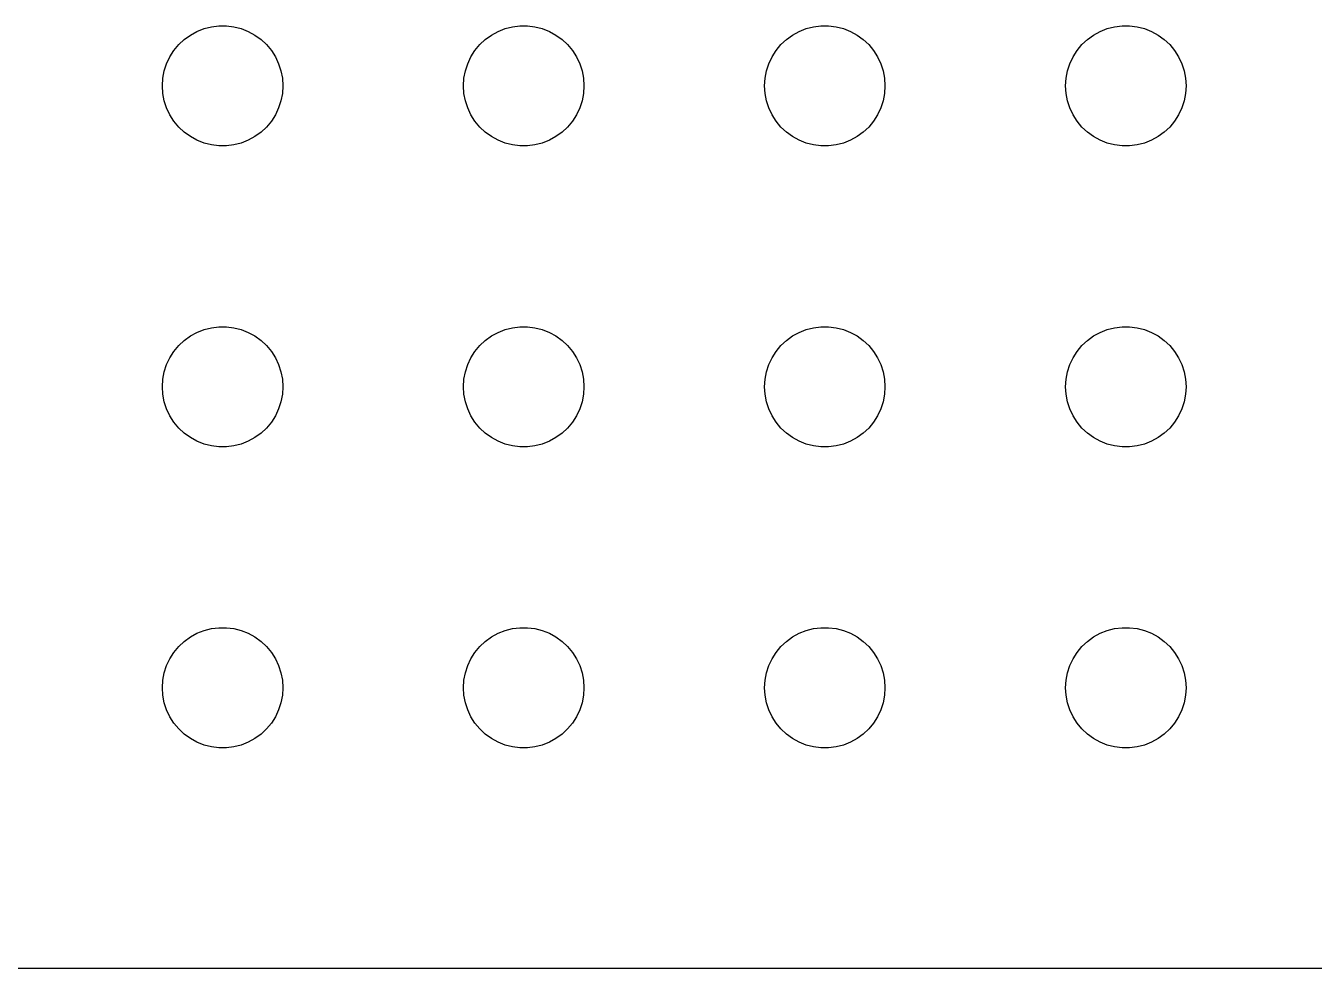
# Model space of a CAD drawing. Header units: metres. Extents: x -134 to 134, y 176 to 394.
# Drawn here: x -102.4 to -70.31, y 176.01 to 199.5 of the extents above; entities that cross this region are included whole.
import ezdxf

# ---------------------------------------------------------------- set-up
doc = ezdxf.new("R2010")
doc.units = ezdxf.units.M

msp = doc.modelspace()

# ---------------------------------------------------------------- linework, layer by layer
for p, q in [((-98.3037, 199.266), (-98.1387, 199.357)), ((-98.1387, 199.357), (-97.9635, 199.427)), ((-97.9635, 199.427), (-97.7811, 199.473)), ((-97.7811, 199.473), (-97.5942, 199.497)), ((-97.5942, 199.497), (-97.4058, 199.497)), ((-97.4058, 199.497), (-97.2189, 199.473)), ((-97.2189, 199.473), (-97.0365, 199.427)), ((-97.0365, 199.427), (-96.8613, 199.357)), ((-96.8613, 199.357), (-96.6963, 199.266)), ((-90.8037, 199.266), (-90.6387, 199.357)), ((-90.6387, 199.357), (-90.4635, 199.427)), ((-90.4635, 199.427), (-90.2811, 199.473)), ((-90.2811, 199.473), (-90.0942, 199.497)), ((-90.0942, 199.497), (-89.9058, 199.497)), ((-89.9058, 199.497), (-89.7189, 199.473)), ((-89.7189, 199.473), (-89.5365, 199.427)), ((-89.5365, 199.427), (-89.3613, 199.357)), ((-89.3613, 199.357), (-89.1963, 199.266)), ((-83.3037, 199.266), (-83.1387, 199.357)), ((-83.1387, 199.357), (-82.9635, 199.427)), ((-82.9635, 199.427), (-82.7811, 199.473)), ((-82.7811, 199.473), (-82.5942, 199.497)), ((-82.5942, 199.497), (-82.4058, 199.497)), ((-82.4058, 199.497), (-82.2189, 199.473)), ((-82.2189, 199.473), (-82.0365, 199.427)), ((-82.0365, 199.427), (-81.8613, 199.357)), ((-81.8613, 199.357), (-81.6963, 199.266)), ((-75.8037, 199.266), (-75.6387, 199.357)), ((-75.6387, 199.357), (-75.4635, 199.427)), ((-75.4635, 199.427), (-75.2811, 199.473)), ((-75.2811, 199.473), (-75.0942, 199.497)), ((-75.0942, 199.497), (-74.9058, 199.497)), ((-74.9058, 199.497), (-74.7189, 199.473)), ((-74.7189, 199.473), (-74.5365, 199.427)), ((-74.5365, 199.427), (-74.3613, 199.357)), ((-74.3613, 199.357), (-74.1963, 199.266)), ((-98.7135, 198.882), (-98.5934, 199.027)), ((-98.5934, 199.027), (-98.4561, 199.156)), ((-98.4561, 199.156), (-98.3037, 199.266)), ((-96.6963, 199.266), (-96.5439, 199.156)), ((-96.5439, 199.156), (-96.4065, 199.027)), ((-96.4065, 199.027), (-96.2865, 198.882)), ((-91.2135, 198.882), (-91.0934, 199.027)), ((-91.0934, 199.027), (-90.9561, 199.156)), ((-90.9561, 199.156), (-90.8037, 199.266)), ((-89.1963, 199.266), (-89.0439, 199.156)), ((-89.0439, 199.156), (-88.9065, 199.027)), ((-88.9065, 199.027), (-88.7865, 198.882)), ((-83.7135, 198.882), (-83.5934, 199.027)), ((-83.5934, 199.027), (-83.4561, 199.156)), ((-83.4561, 199.156), (-83.3037, 199.266)), ((-81.6963, 199.266), (-81.5439, 199.156)), ((-81.5439, 199.156), (-81.4065, 199.027)), ((-81.4065, 199.027), (-81.2865, 198.882)), ((-76.2135, 198.882), (-76.0934, 199.027)), ((-76.0934, 199.027), (-75.9561, 199.156)), ((-75.9561, 199.156), (-75.8037, 199.266)), ((-74.1963, 199.266), (-74.0439, 199.156)), ((-74.0439, 199.156), (-73.9065, 199.027)), ((-73.9065, 199.027), (-73.7865, 198.882)), ((-98.8947, 198.552), (-98.8145, 198.723)), ((-98.8145, 198.723), (-98.7135, 198.882)), ((-96.2865, 198.882), (-96.1855, 198.723)), ((-96.1855, 198.723), (-96.1053, 198.552)), ((-91.3947, 198.552), (-91.3145, 198.723)), ((-91.3145, 198.723), (-91.2135, 198.882)), ((-88.7865, 198.882), (-88.6855, 198.723)), ((-88.6855, 198.723), (-88.6053, 198.552)), ((-83.8947, 198.552), (-83.8145, 198.723)), ((-83.8145, 198.723), (-83.7135, 198.882)), ((-81.2865, 198.882), (-81.1855, 198.723)), ((-81.1855, 198.723), (-81.1053, 198.552)), ((-76.3947, 198.552), (-76.3145, 198.723)), ((-76.3145, 198.723), (-76.2135, 198.882)), ((-73.7865, 198.882), (-73.6855, 198.723)), ((-73.6855, 198.723), (-73.6053, 198.552)), ((-98.9882, 198.188), (-98.9529, 198.373)), ((-98.9529, 198.373), (-98.8947, 198.552)), ((-96.1053, 198.552), (-96.0471, 198.373)), ((-96.0471, 198.373), (-96.0118, 198.188)), ((-91.4882, 198.188), (-91.4529, 198.373)), ((-91.4529, 198.373), (-91.3947, 198.552)), ((-88.6053, 198.552), (-88.5471, 198.373)), ((-88.5471, 198.373), (-88.5118, 198.188)), ((-83.9882, 198.188), (-83.9529, 198.373)), ((-83.9529, 198.373), (-83.8947, 198.552)), ((-81.1053, 198.552), (-81.0471, 198.373)), ((-81.0471, 198.373), (-81.0118, 198.188)), ((-76.4882, 198.188), (-76.4529, 198.373)), ((-76.4529, 198.373), (-76.3947, 198.552)), ((-73.6053, 198.552), (-73.5471, 198.373)), ((-73.5471, 198.373), (-73.5118, 198.188)), ((-99, 198), (-98.9882, 198.188)), ((-96.0118, 198.188), (-96, 198)), ((-91.5, 198), (-91.4882, 198.188)), ((-88.5118, 198.188), (-88.5, 198)), ((-84, 198), (-83.9882, 198.188)), ((-81.0118, 198.188), (-81, 198)), ((-76.5, 198), (-76.4882, 198.188)), ((-73.5118, 198.188), (-73.5, 198)), ((-98.9882, 197.812), (-99, 198)), ((-98.9529, 197.627), (-98.9882, 197.812)), ((-96.0118, 197.812), (-96.0471, 197.627)), ((-96, 198), (-96.0118, 197.812)), ((-91.4882, 197.812), (-91.5, 198)), ((-91.4529, 197.627), (-91.4882, 197.812)), ((-88.5118, 197.812), (-88.5471, 197.627)), ((-88.5, 198), (-88.5118, 197.812)), ((-83.9882, 197.812), (-84, 198)), ((-83.9529, 197.627), (-83.9882, 197.812)), ((-81.0118, 197.812), (-81.0471, 197.627)), ((-81, 198), (-81.0118, 197.812)), ((-76.4882, 197.812), (-76.5, 198)), ((-76.4529, 197.627), (-76.4882, 197.812)), ((-73.5118, 197.812), (-73.5471, 197.627)), ((-73.5, 198), (-73.5118, 197.812)), ((-98.8947, 197.448), (-98.9529, 197.627)), ((-98.8145, 197.277), (-98.8947, 197.448)), ((-96.1053, 197.448), (-96.1855, 197.277)), ((-96.0471, 197.627), (-96.1053, 197.448)), ((-91.3947, 197.448), (-91.4529, 197.627)), ((-91.3145, 197.277), (-91.3947, 197.448)), ((-88.6053, 197.448), (-88.6855, 197.277)), ((-88.5471, 197.627), (-88.6053, 197.448)), ((-83.8947, 197.448), (-83.9529, 197.627)), ((-83.8145, 197.277), (-83.8947, 197.448)), ((-81.1053, 197.448), (-81.1855, 197.277)), ((-81.0471, 197.627), (-81.1053, 197.448)), ((-76.3947, 197.448), (-76.4529, 197.627)), ((-76.3145, 197.277), (-76.3947, 197.448)), ((-73.6053, 197.448), (-73.6855, 197.277)), ((-73.5471, 197.627), (-73.6053, 197.448)), ((-98.7135, 197.118), (-98.8145, 197.277)), ((-98.5934, 196.973), (-98.7135, 197.118)), ((-96.2865, 197.118), (-96.4065, 196.973)), ((-96.1855, 197.277), (-96.2865, 197.118)), ((-91.2135, 197.118), (-91.3145, 197.277)), ((-91.0934, 196.973), (-91.2135, 197.118)), ((-88.7865, 197.118), (-88.9065, 196.973)), ((-88.6855, 197.277), (-88.7865, 197.118)), ((-83.7135, 197.118), (-83.8145, 197.277)), ((-83.5934, 196.973), (-83.7135, 197.118)), ((-81.2865, 197.118), (-81.4065, 196.973)), ((-81.1855, 197.277), (-81.2865, 197.118)), ((-76.2135, 197.118), (-76.3145, 197.277)), ((-76.0934, 196.973), (-76.2135, 197.118)), ((-73.7865, 197.118), (-73.9065, 196.973)), ((-73.6855, 197.277), (-73.7865, 197.118)), ((-98.4561, 196.844), (-98.5934, 196.973)), ((-98.3037, 196.734), (-98.4561, 196.844)), ((-96.5439, 196.844), (-96.6963, 196.734)), ((-96.4065, 196.973), (-96.5439, 196.844)), ((-90.9561, 196.844), (-91.0934, 196.973)), ((-90.8037, 196.734), (-90.9561, 196.844)), ((-89.0439, 196.844), (-89.1963, 196.734)), ((-88.9065, 196.973), (-89.0439, 196.844)), ((-83.4561, 196.844), (-83.5934, 196.973)), ((-83.3037, 196.734), (-83.4561, 196.844)), ((-81.5439, 196.844), (-81.6963, 196.734)), ((-81.4065, 196.973), (-81.5439, 196.844)), ((-75.9561, 196.844), (-76.0934, 196.973)), ((-75.8037, 196.734), (-75.9561, 196.844)), ((-74.0439, 196.844), (-74.1963, 196.734)), ((-73.9065, 196.973), (-74.0439, 196.844)), ((-98.1387, 196.643), (-98.3037, 196.734)), ((-97.9635, 196.573), (-98.1387, 196.643)), ((-97.7811, 196.527), (-97.9635, 196.573)), ((-97.5942, 196.503), (-97.7811, 196.527)), ((-97.4058, 196.503), (-97.5942, 196.503)), ((-97.2189, 196.527), (-97.4058, 196.503)), ((-97.0365, 196.573), (-97.2189, 196.527)), ((-96.8613, 196.643), (-97.0365, 196.573)), ((-96.6963, 196.734), (-96.8613, 196.643)), ((-90.6387, 196.643), (-90.8037, 196.734)), ((-90.4635, 196.573), (-90.6387, 196.643)), ((-90.2811, 196.527), (-90.4635, 196.573)), ((-90.0942, 196.503), (-90.2811, 196.527)), ((-89.9058, 196.503), (-90.0942, 196.503)), ((-89.7189, 196.527), (-89.9058, 196.503)), ((-89.5365, 196.573), (-89.7189, 196.527)), ((-89.3613, 196.643), (-89.5365, 196.573)), ((-89.1963, 196.734), (-89.3613, 196.643)), ((-83.1387, 196.643), (-83.3037, 196.734)), ((-82.9635, 196.573), (-83.1387, 196.643)), ((-82.7811, 196.527), (-82.9635, 196.573)), ((-82.5942, 196.503), (-82.7811, 196.527)), ((-82.4058, 196.503), (-82.5942, 196.503)), ((-82.2189, 196.527), (-82.4058, 196.503)), ((-82.0365, 196.573), (-82.2189, 196.527)), ((-81.8613, 196.643), (-82.0365, 196.573)), ((-81.6963, 196.734), (-81.8613, 196.643)), ((-75.6387, 196.643), (-75.8037, 196.734)), ((-75.4635, 196.573), (-75.6387, 196.643)), ((-75.2811, 196.527), (-75.4635, 196.573)), ((-75.0942, 196.503), (-75.2811, 196.527)), ((-74.9058, 196.503), (-75.0942, 196.503)), ((-74.7189, 196.527), (-74.9058, 196.503)), ((-74.5365, 196.573), (-74.7189, 196.527)), ((-74.3613, 196.643), (-74.5365, 196.573)), ((-74.1963, 196.734), (-74.3613, 196.643)), ((-97.9635, 191.927), (-97.7811, 191.973)), ((-97.7811, 191.973), (-97.5942, 191.997)), ((-97.5942, 191.997), (-97.4058, 191.997)), ((-97.4058, 191.997), (-97.2189, 191.973)), ((-97.2189, 191.973), (-97.0365, 191.927)), ((-90.4635, 191.927), (-90.2811, 191.973)), ((-90.2811, 191.973), (-90.0942, 191.997)), ((-90.0942, 191.997), (-89.9058, 191.997)), ((-89.9058, 191.997), (-89.7189, 191.973)), ((-89.7189, 191.973), (-89.5365, 191.927)), ((-82.9635, 191.927), (-82.7811, 191.973)), ((-82.7811, 191.973), (-82.5942, 191.997)), ((-82.5942, 191.997), (-82.4058, 191.997)), ((-82.4058, 191.997), (-82.2189, 191.973)), ((-82.2189, 191.973), (-82.0365, 191.927)), ((-75.4635, 191.927), (-75.2811, 191.973)), ((-75.2811, 191.973), (-75.0942, 191.997)), ((-75.0942, 191.997), (-74.9058, 191.997)), ((-74.9058, 191.997), (-74.7189, 191.973)), ((-74.7189, 191.973), (-74.5365, 191.927)), ((-98.5934, 191.527), (-98.4561, 191.656)), ((-98.4561, 191.656), (-98.3037, 191.766)), ((-98.3037, 191.766), (-98.1387, 191.857)), ((-98.1387, 191.857), (-97.9635, 191.927)), ((-97.0365, 191.927), (-96.8613, 191.857)), ((-96.8613, 191.857), (-96.6963, 191.766)), ((-96.6963, 191.766), (-96.5439, 191.656)), ((-96.5439, 191.656), (-96.4065, 191.527)), ((-91.0934, 191.527), (-90.9561, 191.656)), ((-90.9561, 191.656), (-90.8037, 191.766)), ((-90.8037, 191.766), (-90.6387, 191.857)), ((-90.6387, 191.857), (-90.4635, 191.927)), ((-89.5365, 191.927), (-89.3613, 191.857)), ((-89.3613, 191.857), (-89.1963, 191.766)), ((-89.1963, 191.766), (-89.0439, 191.656)), ((-89.0439, 191.656), (-88.9065, 191.527)), ((-83.5934, 191.527), (-83.4561, 191.656)), ((-83.4561, 191.656), (-83.3037, 191.766)), ((-83.3037, 191.766), (-83.1387, 191.857)), ((-83.1387, 191.857), (-82.9635, 191.927)), ((-82.0365, 191.927), (-81.8613, 191.857)), ((-81.8613, 191.857), (-81.6963, 191.766)), ((-81.6963, 191.766), (-81.5439, 191.656)), ((-81.5439, 191.656), (-81.4065, 191.527)), ((-76.0934, 191.527), (-75.9561, 191.656)), ((-75.9561, 191.656), (-75.8037, 191.766)), ((-75.8037, 191.766), (-75.6387, 191.857)), ((-75.6387, 191.857), (-75.4635, 191.927)), ((-74.5365, 191.927), (-74.3613, 191.857)), ((-74.3613, 191.857), (-74.1963, 191.766)), ((-74.1963, 191.766), (-74.0439, 191.656)), ((-74.0439, 191.656), (-73.9065, 191.527)), ((-98.8145, 191.223), (-98.7135, 191.382)), ((-98.7135, 191.382), (-98.5934, 191.527)), ((-96.4065, 191.527), (-96.2865, 191.382)), ((-96.2865, 191.382), (-96.1855, 191.223)), ((-91.3145, 191.223), (-91.2135, 191.382)), ((-91.2135, 191.382), (-91.0934, 191.527)), ((-88.9065, 191.527), (-88.7865, 191.382)), ((-88.7865, 191.382), (-88.6855, 191.223)), ((-83.8145, 191.223), (-83.7135, 191.382)), ((-83.7135, 191.382), (-83.5934, 191.527)), ((-81.4065, 191.527), (-81.2865, 191.382)), ((-81.2865, 191.382), (-81.1855, 191.223)), ((-76.3145, 191.223), (-76.2135, 191.382)), ((-76.2135, 191.382), (-76.0934, 191.527)), ((-73.9065, 191.527), (-73.7865, 191.382)), ((-73.7865, 191.382), (-73.6855, 191.223)), ((-98.9529, 190.873), (-98.8947, 191.052)), ((-98.8947, 191.052), (-98.8145, 191.223)), ((-96.1855, 191.223), (-96.1053, 191.052)), ((-96.1053, 191.052), (-96.0471, 190.873)), ((-91.4529, 190.873), (-91.3947, 191.052)), ((-91.3947, 191.052), (-91.3145, 191.223)), ((-88.6855, 191.223), (-88.6053, 191.052)), ((-88.6053, 191.052), (-88.5471, 190.873)), ((-83.9529, 190.873), (-83.8947, 191.052)), ((-83.8947, 191.052), (-83.8145, 191.223)), ((-81.1855, 191.223), (-81.1053, 191.052)), ((-81.1053, 191.052), (-81.0471, 190.873)), ((-76.4529, 190.873), (-76.3947, 191.052)), ((-76.3947, 191.052), (-76.3145, 191.223)), ((-73.6855, 191.223), (-73.6053, 191.052)), ((-73.6053, 191.052), (-73.5471, 190.873)), ((-99, 190.5), (-98.9882, 190.688)), ((-98.9882, 190.688), (-98.9529, 190.873)), ((-96.0471, 190.873), (-96.0118, 190.688)), ((-96.0118, 190.688), (-96, 190.5)), ((-91.5, 190.5), (-91.4882, 190.688)), ((-91.4882, 190.688), (-91.4529, 190.873)), ((-88.5471, 190.873), (-88.5118, 190.688)), ((-88.5118, 190.688), (-88.5, 190.5)), ((-84, 190.5), (-83.9882, 190.688)), ((-83.9882, 190.688), (-83.9529, 190.873)), ((-81.0471, 190.873), (-81.0118, 190.688)), ((-81.0118, 190.688), (-81, 190.5)), ((-76.5, 190.5), (-76.4882, 190.688)), ((-76.4882, 190.688), (-76.4529, 190.873)), ((-73.5471, 190.873), (-73.5118, 190.688)), ((-73.5118, 190.688), (-73.5, 190.5)), ((-98.9882, 190.312), (-99, 190.5)), ((-96, 190.5), (-96.0118, 190.312)), ((-91.4882, 190.312), (-91.5, 190.5)), ((-88.5, 190.5), (-88.5118, 190.312)), ((-83.9882, 190.312), (-84, 190.5)), ((-81, 190.5), (-81.0118, 190.312)), ((-76.4882, 190.312), (-76.5, 190.5)), ((-73.5, 190.5), (-73.5118, 190.312)), ((-98.9529, 190.127), (-98.9882, 190.312)), ((-98.8947, 189.948), (-98.9529, 190.127)), ((-96.0471, 190.127), (-96.1053, 189.948)), ((-96.0118, 190.312), (-96.0471, 190.127)), ((-91.4529, 190.127), (-91.4882, 190.312)), ((-91.3947, 189.948), (-91.4529, 190.127)), ((-88.5471, 190.127), (-88.6053, 189.948)), ((-88.5118, 190.312), (-88.5471, 190.127)), ((-83.9529, 190.127), (-83.9882, 190.312)), ((-83.8947, 189.948), (-83.9529, 190.127)), ((-81.0471, 190.127), (-81.1053, 189.948)), ((-81.0118, 190.312), (-81.0471, 190.127)), ((-76.4529, 190.127), (-76.4882, 190.312)), ((-76.3947, 189.948), (-76.4529, 190.127)), ((-73.5471, 190.127), (-73.6053, 189.948)), ((-73.5118, 190.312), (-73.5471, 190.127)), ((-98.8145, 189.777), (-98.8947, 189.948)), ((-98.7135, 189.618), (-98.8145, 189.777)), ((-96.1855, 189.777), (-96.2865, 189.618)), ((-96.1053, 189.948), (-96.1855, 189.777)), ((-91.3145, 189.777), (-91.3947, 189.948)), ((-91.2135, 189.618), (-91.3145, 189.777)), ((-88.6855, 189.777), (-88.7865, 189.618)), ((-88.6053, 189.948), (-88.6855, 189.777)), ((-83.8145, 189.777), (-83.8947, 189.948)), ((-83.7135, 189.618), (-83.8145, 189.777)), ((-81.1855, 189.777), (-81.2865, 189.618)), ((-81.1053, 189.948), (-81.1855, 189.777)), ((-76.3145, 189.777), (-76.3947, 189.948)), ((-76.2135, 189.618), (-76.3145, 189.777)), ((-73.6855, 189.777), (-73.7865, 189.618)), ((-73.6053, 189.948), (-73.6855, 189.777)), ((-98.5934, 189.473), (-98.7135, 189.618)), ((-98.4561, 189.344), (-98.5934, 189.473)), ((-96.4065, 189.473), (-96.5439, 189.344)), ((-96.2865, 189.618), (-96.4065, 189.473)), ((-91.0934, 189.473), (-91.2135, 189.618)), ((-90.9561, 189.344), (-91.0934, 189.473)), ((-88.9065, 189.473), (-89.0439, 189.344)), ((-88.7865, 189.618), (-88.9065, 189.473)), ((-83.5934, 189.473), (-83.7135, 189.618)), ((-83.4561, 189.344), (-83.5934, 189.473)), ((-81.4065, 189.473), (-81.5439, 189.344)), ((-81.2865, 189.618), (-81.4065, 189.473)), ((-76.0934, 189.473), (-76.2135, 189.618)), ((-75.9561, 189.344), (-76.0934, 189.473)), ((-73.9065, 189.473), (-74.0439, 189.344)), ((-73.7865, 189.618), (-73.9065, 189.473)), ((-98.3037, 189.234), (-98.4561, 189.344)), ((-98.1387, 189.143), (-98.3037, 189.234)), ((-97.9635, 189.073), (-98.1387, 189.143)), ((-97.7811, 189.027), (-97.9635, 189.073)), ((-97.0365, 189.073), (-97.2189, 189.027)), ((-96.8613, 189.143), (-97.0365, 189.073)), ((-96.6963, 189.234), (-96.8613, 189.143)), ((-96.5439, 189.344), (-96.6963, 189.234)), ((-90.8037, 189.234), (-90.9561, 189.344)), ((-90.6387, 189.143), (-90.8037, 189.234)), ((-90.4635, 189.073), (-90.6387, 189.143)), ((-90.2811, 189.027), (-90.4635, 189.073)), ((-89.5365, 189.073), (-89.7189, 189.027)), ((-89.3613, 189.143), (-89.5365, 189.073)), ((-89.1963, 189.234), (-89.3613, 189.143)), ((-89.0439, 189.344), (-89.1963, 189.234)), ((-83.3037, 189.234), (-83.4561, 189.344)), ((-83.1387, 189.143), (-83.3037, 189.234)), ((-82.9635, 189.073), (-83.1387, 189.143)), ((-82.7811, 189.027), (-82.9635, 189.073)), ((-82.0365, 189.073), (-82.2189, 189.027)), ((-81.8613, 189.143), (-82.0365, 189.073)), ((-81.6963, 189.234), (-81.8613, 189.143)), ((-81.5439, 189.344), (-81.6963, 189.234)), ((-75.8037, 189.234), (-75.9561, 189.344)), ((-75.6387, 189.143), (-75.8037, 189.234)), ((-75.4635, 189.073), (-75.6387, 189.143)), ((-75.2811, 189.027), (-75.4635, 189.073)), ((-74.5365, 189.073), (-74.7189, 189.027)), ((-74.3613, 189.143), (-74.5365, 189.073)), ((-74.1963, 189.234), (-74.3613, 189.143)), ((-74.0439, 189.344), (-74.1963, 189.234)), ((-97.5942, 189.003), (-97.7811, 189.027)), ((-97.4058, 189.003), (-97.5942, 189.003)), ((-97.2189, 189.027), (-97.4058, 189.003)), ((-90.0942, 189.003), (-90.2811, 189.027)), ((-89.9058, 189.003), (-90.0942, 189.003)), ((-89.7189, 189.027), (-89.9058, 189.003)), ((-82.5942, 189.003), (-82.7811, 189.027)), ((-82.4058, 189.003), (-82.5942, 189.003)), ((-82.2189, 189.027), (-82.4058, 189.003)), ((-75.0942, 189.003), (-75.2811, 189.027)), ((-74.9058, 189.003), (-75.0942, 189.003)), ((-74.7189, 189.027), (-74.9058, 189.003)), ((-98.4561, 184.156), (-98.3037, 184.266)), ((-98.3037, 184.266), (-98.1387, 184.357)), ((-98.1387, 184.357), (-97.9635, 184.427)), ((-97.9635, 184.427), (-97.7811, 184.473)), ((-97.7811, 184.473), (-97.5942, 184.497)), ((-97.5942, 184.497), (-97.4058, 184.497)), ((-97.4058, 184.497), (-97.2189, 184.473)), ((-97.2189, 184.473), (-97.0365, 184.427)), ((-97.0365, 184.427), (-96.8613, 184.357)), ((-96.8613, 184.357), (-96.6963, 184.266)), ((-96.6963, 184.266), (-96.5439, 184.156)), ((-90.9561, 184.156), (-90.8037, 184.266)), ((-90.8037, 184.266), (-90.6387, 184.357)), ((-90.6387, 184.357), (-90.4635, 184.427)), ((-90.4635, 184.427), (-90.2811, 184.473)), ((-90.2811, 184.473), (-90.0942, 184.497)), ((-90.0942, 184.497), (-89.9058, 184.497)), ((-89.9058, 184.497), (-89.7189, 184.473)), ((-89.7189, 184.473), (-89.5365, 184.427)), ((-89.5365, 184.427), (-89.3613, 184.357)), ((-89.3613, 184.357), (-89.1963, 184.266)), ((-89.1963, 184.266), (-89.0439, 184.156)), ((-83.4561, 184.156), (-83.3037, 184.266)), ((-83.3037, 184.266), (-83.1387, 184.357)), ((-83.1387, 184.357), (-82.9635, 184.427)), ((-82.9635, 184.427), (-82.7811, 184.473)), ((-82.7811, 184.473), (-82.5942, 184.497)), ((-82.5942, 184.497), (-82.4058, 184.497)), ((-82.4058, 184.497), (-82.2189, 184.473)), ((-82.2189, 184.473), (-82.0365, 184.427)), ((-82.0365, 184.427), (-81.8613, 184.357)), ((-81.8613, 184.357), (-81.6963, 184.266)), ((-81.6963, 184.266), (-81.5439, 184.156)), ((-75.9561, 184.156), (-75.8037, 184.266)), ((-75.8037, 184.266), (-75.6387, 184.357)), ((-75.6387, 184.357), (-75.4635, 184.427)), ((-75.4635, 184.427), (-75.2811, 184.473)), ((-75.2811, 184.473), (-75.0942, 184.497)), ((-75.0942, 184.497), (-74.9058, 184.497)), ((-74.9058, 184.497), (-74.7189, 184.473)), ((-74.7189, 184.473), (-74.5365, 184.427)), ((-74.5365, 184.427), (-74.3613, 184.357)), ((-74.3613, 184.357), (-74.1963, 184.266)), ((-74.1963, 184.266), (-74.0439, 184.156)), ((-98.7135, 183.882), (-98.5934, 184.027)), ((-98.5934, 184.027), (-98.4561, 184.156)), ((-96.5439, 184.156), (-96.4065, 184.027)), ((-96.4065, 184.027), (-96.2865, 183.882)), ((-91.2135, 183.882), (-91.0934, 184.027)), ((-91.0934, 184.027), (-90.9561, 184.156)), ((-89.0439, 184.156), (-88.9065, 184.027)), ((-88.9065, 184.027), (-88.7865, 183.882)), ((-83.7135, 183.882), (-83.5934, 184.027)), ((-83.5934, 184.027), (-83.4561, 184.156)), ((-81.5439, 184.156), (-81.4065, 184.027)), ((-81.4065, 184.027), (-81.2865, 183.882)), ((-76.2135, 183.882), (-76.0934, 184.027)), ((-76.0934, 184.027), (-75.9561, 184.156)), ((-74.0439, 184.156), (-73.9065, 184.027)), ((-73.9065, 184.027), (-73.7865, 183.882)), ((-98.8947, 183.552), (-98.8145, 183.723)), ((-98.8145, 183.723), (-98.7135, 183.882)), ((-96.2865, 183.882), (-96.1855, 183.723)), ((-96.1855, 183.723), (-96.1053, 183.552)), ((-91.3947, 183.552), (-91.3145, 183.723)), ((-91.3145, 183.723), (-91.2135, 183.882)), ((-88.7865, 183.882), (-88.6855, 183.723)), ((-88.6855, 183.723), (-88.6053, 183.552)), ((-83.8947, 183.552), (-83.8145, 183.723)), ((-83.8145, 183.723), (-83.7135, 183.882)), ((-81.2865, 183.882), (-81.1855, 183.723)), ((-81.1855, 183.723), (-81.1053, 183.552)), ((-76.3947, 183.552), (-76.3145, 183.723)), ((-76.3145, 183.723), (-76.2135, 183.882)), ((-73.7865, 183.882), (-73.6855, 183.723)), ((-73.6855, 183.723), (-73.6053, 183.552)), ((-98.9882, 183.188), (-98.9529, 183.373)), ((-98.9529, 183.373), (-98.8947, 183.552)), ((-96.1053, 183.552), (-96.0471, 183.373)), ((-96.0471, 183.373), (-96.0118, 183.188)), ((-91.4882, 183.188), (-91.4529, 183.373)), ((-91.4529, 183.373), (-91.3947, 183.552)), ((-88.6053, 183.552), (-88.5471, 183.373)), ((-88.5471, 183.373), (-88.5118, 183.188)), ((-83.9882, 183.188), (-83.9529, 183.373)), ((-83.9529, 183.373), (-83.8947, 183.552)), ((-81.1053, 183.552), (-81.0471, 183.373)), ((-81.0471, 183.373), (-81.0118, 183.188)), ((-76.4882, 183.188), (-76.4529, 183.373)), ((-76.4529, 183.373), (-76.3947, 183.552)), ((-73.6053, 183.552), (-73.5471, 183.373)), ((-73.5471, 183.373), (-73.5118, 183.188)), ((-99, 183), (-98.9882, 183.188)), ((-98.9882, 182.812), (-99, 183)), ((-96.0118, 183.188), (-96, 183)), ((-96, 183), (-96.0118, 182.812)), ((-91.5, 183), (-91.4882, 183.188)), ((-91.4882, 182.812), (-91.5, 183)), ((-88.5118, 183.188), (-88.5, 183)), ((-88.5, 183), (-88.5118, 182.812)), ((-84, 183), (-83.9882, 183.188)), ((-83.9882, 182.812), (-84, 183)), ((-81.0118, 183.188), (-81, 183)), ((-81, 183), (-81.0118, 182.812)), ((-76.5, 183), (-76.4882, 183.188)), ((-76.4882, 182.812), (-76.5, 183)), ((-73.5118, 183.188), (-73.5, 183)), ((-73.5, 183), (-73.5118, 182.812)), ((-98.9529, 182.627), (-98.9882, 182.812)), ((-96.0118, 182.812), (-96.0471, 182.627)), ((-91.4529, 182.627), (-91.4882, 182.812)), ((-88.5118, 182.812), (-88.5471, 182.627)), ((-83.9529, 182.627), (-83.9882, 182.812)), ((-81.0118, 182.812), (-81.0471, 182.627)), ((-76.4529, 182.627), (-76.4882, 182.812)), ((-73.5118, 182.812), (-73.5471, 182.627)), ((-98.8947, 182.448), (-98.9529, 182.627)), ((-98.8145, 182.277), (-98.8947, 182.448)), ((-96.1053, 182.448), (-96.1855, 182.277)), ((-96.0471, 182.627), (-96.1053, 182.448)), ((-91.3947, 182.448), (-91.4529, 182.627)), ((-91.3145, 182.277), (-91.3947, 182.448)), ((-88.6053, 182.448), (-88.6855, 182.277)), ((-88.5471, 182.627), (-88.6053, 182.448)), ((-83.8947, 182.448), (-83.9529, 182.627)), ((-83.8145, 182.277), (-83.8947, 182.448)), ((-81.1053, 182.448), (-81.1855, 182.277)), ((-81.0471, 182.627), (-81.1053, 182.448)), ((-76.3947, 182.448), (-76.4529, 182.627)), ((-76.3145, 182.277), (-76.3947, 182.448)), ((-73.6053, 182.448), (-73.6855, 182.277)), ((-73.5471, 182.627), (-73.6053, 182.448)), ((-98.7135, 182.118), (-98.8145, 182.277)), ((-98.5934, 181.973), (-98.7135, 182.118)), ((-96.2865, 182.118), (-96.4065, 181.973)), ((-96.1855, 182.277), (-96.2865, 182.118)), ((-91.2135, 182.118), (-91.3145, 182.277)), ((-91.0934, 181.973), (-91.2135, 182.118)), ((-88.7865, 182.118), (-88.9065, 181.973)), ((-88.6855, 182.277), (-88.7865, 182.118)), ((-83.7135, 182.118), (-83.8145, 182.277)), ((-83.5934, 181.973), (-83.7135, 182.118)), ((-81.2865, 182.118), (-81.4065, 181.973)), ((-81.1855, 182.277), (-81.2865, 182.118)), ((-76.2135, 182.118), (-76.3145, 182.277)), ((-76.0934, 181.973), (-76.2135, 182.118)), ((-73.7865, 182.118), (-73.9065, 181.973)), ((-73.6855, 182.277), (-73.7865, 182.118)), ((-98.4561, 181.844), (-98.5934, 181.973)), ((-98.3037, 181.734), (-98.4561, 181.844)), ((-98.1387, 181.643), (-98.3037, 181.734)), ((-96.6963, 181.734), (-96.8613, 181.643)), ((-96.5439, 181.844), (-96.6963, 181.734)), ((-96.4065, 181.973), (-96.5439, 181.844)), ((-90.9561, 181.844), (-91.0934, 181.973)), ((-90.8037, 181.734), (-90.9561, 181.844)), ((-90.6387, 181.643), (-90.8037, 181.734)), ((-89.1963, 181.734), (-89.3613, 181.643)), ((-89.0439, 181.844), (-89.1963, 181.734)), ((-88.9065, 181.973), (-89.0439, 181.844)), ((-83.4561, 181.844), (-83.5934, 181.973)), ((-83.3037, 181.734), (-83.4561, 181.844)), ((-83.1387, 181.643), (-83.3037, 181.734)), ((-81.6963, 181.734), (-81.8613, 181.643)), ((-81.5439, 181.844), (-81.6963, 181.734)), ((-81.4065, 181.973), (-81.5439, 181.844)), ((-75.9561, 181.844), (-76.0934, 181.973)), ((-75.8037, 181.734), (-75.9561, 181.844)), ((-75.6387, 181.643), (-75.8037, 181.734)), ((-74.1963, 181.734), (-74.3613, 181.643)), ((-74.0439, 181.844), (-74.1963, 181.734)), ((-73.9065, 181.973), (-74.0439, 181.844)), ((-97.9635, 181.573), (-98.1387, 181.643)), ((-97.7811, 181.527), (-97.9635, 181.573)), ((-97.5942, 181.503), (-97.7811, 181.527)), ((-97.4058, 181.503), (-97.5942, 181.503)), ((-97.2189, 181.527), (-97.4058, 181.503)), ((-97.0365, 181.573), (-97.2189, 181.527)), ((-96.8613, 181.643), (-97.0365, 181.573)), ((-90.4635, 181.573), (-90.6387, 181.643)), ((-90.2811, 181.527), (-90.4635, 181.573)), ((-90.0942, 181.503), (-90.2811, 181.527)), ((-89.9058, 181.503), (-90.0942, 181.503)), ((-89.7189, 181.527), (-89.9058, 181.503)), ((-89.5365, 181.573), (-89.7189, 181.527)), ((-89.3613, 181.643), (-89.5365, 181.573)), ((-82.9635, 181.573), (-83.1387, 181.643)), ((-82.7811, 181.527), (-82.9635, 181.573)), ((-82.5942, 181.503), (-82.7811, 181.527)), ((-82.4058, 181.503), (-82.5942, 181.503)), ((-82.2189, 181.527), (-82.4058, 181.503)), ((-82.0365, 181.573), (-82.2189, 181.527)), ((-81.8613, 181.643), (-82.0365, 181.573)), ((-75.4635, 181.573), (-75.6387, 181.643)), ((-75.2811, 181.527), (-75.4635, 181.573)), ((-75.0942, 181.503), (-75.2811, 181.527)), ((-74.9058, 181.503), (-75.0942, 181.503)), ((-74.7189, 181.527), (-74.9058, 181.503)), ((-74.5365, 181.573), (-74.7189, 181.527)), ((-74.3613, 181.643), (-74.5365, 181.573)), ((-129.814, 176.01), (129.814, 176.01))]:
    msp.add_line(p, q)

doc.saveas('drawing.dxf')
